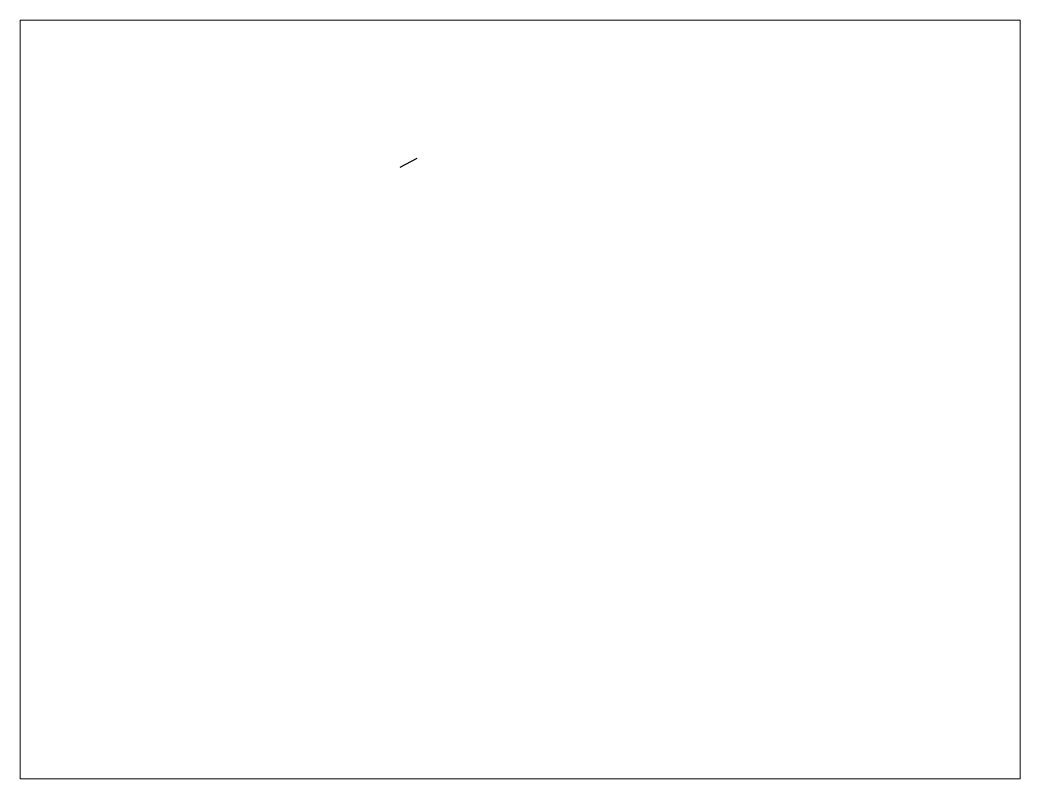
# Paper-space layout 'Layout2' of a CAD drawing. Header units: millimetres. Extents: x 26 to 231, y 20 to 176.
# The model-space entities are those that its viewports show. They can reach past a viewport. Long polylines and large blocks are cut down to what shows.
import ezdxf

# ---------------------------------------------------------------- set-up
doc = ezdxf.new("R2010")
doc.units = ezdxf.units.MM
doc.layers.add('foto', color=7, linetype='Continuous')

msp = doc.modelspace()

# ---------------------------------------------------------------- linework, layer by layer
at = {"layer": 'foto'}
msp.add_line((678.074, 2000.934), (718.346, 2022.26), dxfattribs=at)

psp = doc.layouts.new('Layout2')

# ---------------------------------------------------------------- viewports
at = {"layer": '0'}
psp.add_viewport(center=(128.5, 97.5), size=(205.6, 156), view_center_point=(963.76, 1446.408), view_height=1810.91182, dxfattribs=at)

doc.saveas('drawing.dxf')
